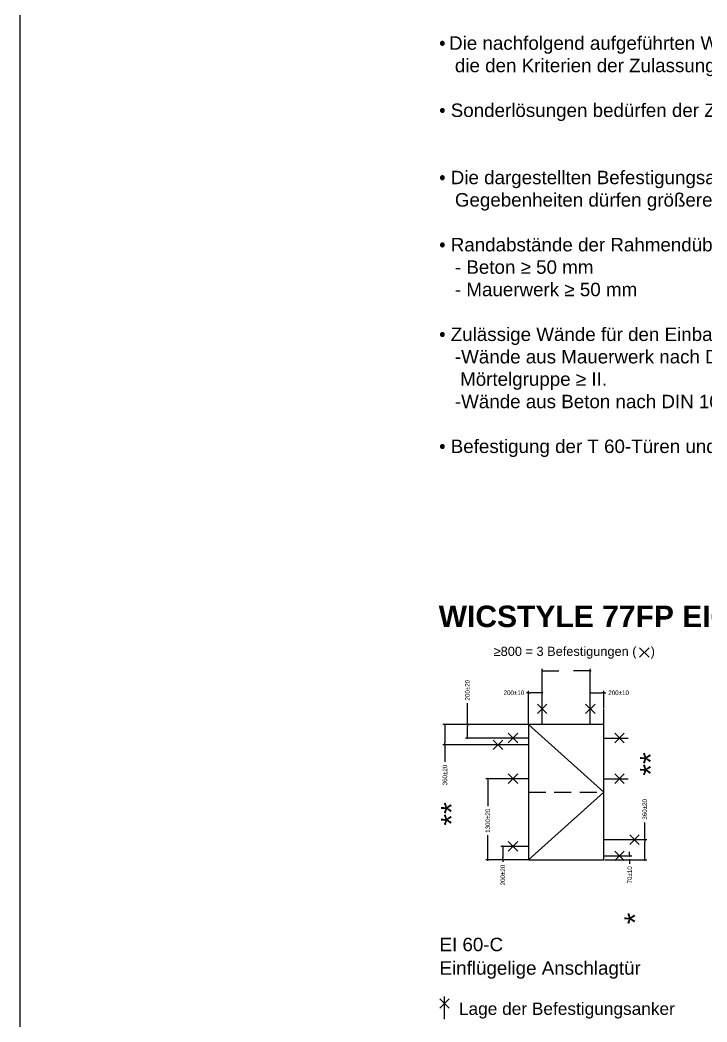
# Model space of a CAD drawing. Header units: millimetres. Extents: x -1821 to 14707, y -2864 to 1473.
# Drawn here: x 0 to 255.7, y -2233.9 to -1861.1 of the extents above; entities that cross this region are included whole.
import ezdxf
from ezdxf.enums import TextEntityAlignment as Align

# ---------------------------------------------------------------- set-up
doc = ezdxf.new("R2010")
doc.units = ezdxf.units.MM
for name, pattern in [('AUSGEZOGEN', [0]), ('CENTER', [50.8, 31.75, -6.35, 6.35, -6.35]), ('VERDECKT', [9.525, 6.35, -3.175])]:
    doc.linetypes.add(name, pattern=pattern)
for name, color, linetype in [('00TXT', 7, 'AUSGEZOGEN'), ('01TXT', 7, 'Continuous'), ('BOUND_EXT', 30, 'Continuous'), ('CENT_18', 3, 'CENTER'), ('CONST25', 2, 'Continuous'), ('CONST35', 7, 'Continuous'), ('LLMASSE', 7, 'AUSGEZOGEN')]:
    doc.layers.add(name, color=color, linetype=linetype)
doc.styles.add('BEMSTIL', font='8SIMPLEX.SHX', dxfattribs={"width": 0.85})
doc.styles.add('SWISS', font='swiss.ttf')
doc.styles.add('SWISSB', font='swissb.ttf')
doc.styles.add('SWISSL', font='swissl.ttf')
doc.dimstyles.new('Dok-1zu2-PUNKT', dxfattribs={"dimscale": 0.5, "dimtxt": 3.4, "dimasz": 1.5, "dimexe": 1.5, "dimexo": 0.6, "dimgap": 1.5, "dimtad": 0, "dimlfac": 2, "dimdsep": 46, "dimtxsty": 'BEMSTIL', "dimblk": 'PUNKT', "dimblk1": 'PUNKT', "dimblk2": 'PUNKT', "dimcen": 0, "dimclrd": 3, "dimclre": 3, "dimclrt": 3, "dimadec": 0, "dimazin": 0, "dimtfac": 0.7, "dimtofl": 0, "dimtmove": 0, "dimatfit": 3, "dimfxl": 1, "dimtolj": 1, "dimarcsym": 0})

# ---------------------------------------------------------------- blocks, each defined once
blk = doc.blocks.new('PUNKT')
at = {"color": 0, "linetype": 'Continuous'}
blk.add_line((-0.5, 0), (-1, 0), dxfattribs=at)
at = {"color": 0, "linetype": 'Continuous', "const_width": 0.5}
blk.add_lwpolyline([(-0.25, 0, 1), (0.25, 0, 1)], format="xyb", close=True, dxfattribs=at)
blk = doc.blocks.new('*D164')
at = {"layer": 'Defpoints', "color": 0, "transparency": 16777216}
for p in [(217.33, -2111.44), (212.29, -2117.44), (217.33, -2117.44)]:
    blk.add_point(p, dxfattribs=at)
at = {"layer": 'LLMASSE', "color": 3, "lineweight": -2, "transparency": 16777216}
for p, q in [((212.29, -2117.14), (212.29, -2110.69)), ((213.04, -2111.44), (216.58, -2111.44)), ((217.33, -2117.14), (217.33, -2110.69)), ((217.33, -2111.44), (218.08, -2111.44))]:
    blk.add_line(p, q, dxfattribs=at)
at = {"layer": 'LLMASSE', "color": 3, "lineweight": -2, "transparency": 16777216, "xscale": 0.75, "yscale": 0.75, "zscale": 0.75, "rotation": 180}
blk.add_blockref('PUNKT', (212.29, -2111.44), dxfattribs=at)
at = {"layer": 'LLMASSE', "color": 3, "lineweight": -2, "transparency": 16777216, "xscale": 0.75, "yscale": 0.75, "zscale": 0.75}
blk.add_blockref('PUNKT', (217.33, -2111.44), dxfattribs=at)
at = {"layer": 'LLMASSE', "color": 3, "transparency": 16777216, "insert": (222.82, -2111.44), "char_height": 1.7, "attachment_point": 5, "style": 'BEMSTIL'}
blk.add_mtext('\\A1;200±10', dxfattribs=at)
blk = doc.blocks.new('*D165')
at = {"layer": 'CONST25', "color": 3, "lineweight": -2, "transparency": 16777216}
for p, q in [((194.37, -2116.54), (194.37, -2102.49)), ((212.29, -2122.94), (212.29, -2102.49)), ((195.12, -2103.24), (200.62, -2103.24)), ((211.54, -2103.24), (206.04, -2103.24))]:
    blk.add_line(p, q, dxfattribs=at)
at = {"layer": 'Defpoints', "color": 0, "transparency": 16777216}
for p in [(212.29, -2103.24), (194.37, -2116.84), (212.29, -2123.24)]:
    blk.add_point(p, dxfattribs=at)
at = {"layer": 'CONST25', "color": 3, "lineweight": -2, "transparency": 16777216, "xscale": 0.75, "yscale": 0.75, "zscale": 0.75, "rotation": 180}
blk.add_blockref('PUNKT', (194.37, -2103.24), dxfattribs=at)
at = {"layer": 'CONST25', "color": 3, "lineweight": -2, "transparency": 16777216, "xscale": 0.75, "yscale": 0.75, "zscale": 0.75}
blk.add_blockref('PUNKT', (212.29, -2103.24), dxfattribs=at)
at = {"layer": 'CONST25', "color": 3, "transparency": 16777216, "insert": (203.33, -2103.24), "char_height": 1.7, "attachment_point": 5, "style": 'BEMSTIL'}
blk.add_mtext('\\A1;   ', dxfattribs=at)
blk = doc.blocks.new('*D166')
at = {"layer": 'Defpoints', "color": 0, "transparency": 16777216}
for p in [(189.33, -2111.44), (194.37, -2117.44), (189.33, -2123.24)]:
    blk.add_point(p, dxfattribs=at)
at = {"layer": 'LLMASSE', "color": 3, "lineweight": -2, "transparency": 16777216}
for p, q in [((189.33, -2111.44), (188.58, -2111.44)), ((189.33, -2122.94), (189.33, -2110.69)), ((193.62, -2111.44), (190.08, -2111.44)), ((194.37, -2117.14), (194.37, -2110.69))]:
    blk.add_line(p, q, dxfattribs=at)
at = {"layer": 'LLMASSE', "color": 3, "lineweight": -2, "transparency": 16777216, "xscale": 0.75, "yscale": 0.75, "zscale": 0.75, "rotation": 180}
blk.add_blockref('PUNKT', (189.33, -2111.44), dxfattribs=at)
at = {"layer": 'LLMASSE', "color": 3, "lineweight": -2, "transparency": 16777216, "xscale": 0.75, "yscale": 0.75, "zscale": 0.75}
blk.add_blockref('PUNKT', (194.37, -2111.44), dxfattribs=at)
at = {"layer": 'LLMASSE', "color": 3, "transparency": 16777216, "insert": (183.84, -2111.44), "char_height": 1.7, "attachment_point": 5, "style": 'BEMSTIL'}
blk.add_mtext('\\A1;200±10', dxfattribs=at)
blk = doc.blocks.new('*D167')
at = {"layer": 'CONST25', "color": 3, "lineweight": -2, "transparency": 16777216}
for p, q in [((183.23, -2168.6), (178.98, -2168.6)), ((179.73, -2169.35), (179.73, -2172.89)), ((189.03, -2173.64), (178.98, -2173.64)), ((179.73, -2173.64), (179.73, -2174.39))]:
    blk.add_line(p, q, dxfattribs=at)
at = {"layer": 'Defpoints', "color": 0, "transparency": 16777216}
for p in [(183.53, -2168.6), (179.73, -2173.64), (189.33, -2173.64)]:
    blk.add_point(p, dxfattribs=at)
at = {"layer": 'CONST25', "color": 3, "lineweight": -2, "transparency": 16777216, "xscale": 0.75, "yscale": 0.75, "zscale": 0.75}
for p, rotation in [((179.73, -2168.6), 90), ((179.73, -2173.64), 270)]:
    blk.add_blockref('PUNKT', p, dxfattribs=dict(at, rotation=rotation))
at = {"layer": 'CONST25', "color": 3, "transparency": 16777216, "insert": (179.73, -2179.26), "char_height": 1.7, "attachment_point": 5, "rotation": 90, "style": 'BEMSTIL'}
blk.add_mtext('\\A1;200±20', dxfattribs=at)
blk = doc.blocks.new('*D168')
at = {"layer": 'CONST25', "color": 3, "lineweight": -2, "transparency": 16777216}
for p, q in [((183.23, -2143.4), (173.38, -2143.4)), ((174.13, -2144.15), (174.13, -2153.61)), ((174.13, -2172.89), (174.13, -2164.47)), ((189.03, -2173.64), (173.38, -2173.64))]:
    blk.add_line(p, q, dxfattribs=at)
at = {"layer": 'Defpoints', "color": 0, "transparency": 16777216}
for p in [(174.13, -2143.4), (183.53, -2143.4), (189.33, -2173.64)]:
    blk.add_point(p, dxfattribs=at)
at = {"layer": 'CONST25', "color": 3, "lineweight": -2, "transparency": 16777216, "xscale": 0.75, "yscale": 0.75, "zscale": 0.75}
for p, rotation in [((174.13, -2143.4), 90), ((174.13, -2173.64), 270)]:
    blk.add_blockref('PUNKT', p, dxfattribs=dict(at, rotation=rotation))
at = {"layer": 'CONST25', "color": 3, "transparency": 16777216, "insert": (174.13, -2159.04), "char_height": 1.7, "attachment_point": 5, "rotation": 90, "style": 'BEMSTIL'}
blk.add_mtext('\\A1;1300±20', dxfattribs=at)
blk = doc.blocks.new('*D169')
at = {"layer": 'CONST25', "color": 3, "lineweight": -2, "transparency": 16777216}
for p, q in [((166.54, -2123.24), (166.54, -2115.36)), ((189.03, -2123.24), (165.79, -2123.24)), ((166.54, -2127.53), (166.54, -2123.99)), ((183.23, -2128.28), (165.79, -2128.28))]:
    blk.add_line(p, q, dxfattribs=at)
at = {"layer": 'Defpoints', "color": 0, "transparency": 16777216}
for p in [(166.54, -2123.24), (189.33, -2123.24), (183.53, -2128.28)]:
    blk.add_point(p, dxfattribs=at)
at = {"layer": 'CONST25', "color": 3, "lineweight": -2, "transparency": 16777216, "xscale": 0.75, "yscale": 0.75, "zscale": 0.75}
for p, rotation in [((166.54, -2123.24), 90), ((166.54, -2128.28), 270)]:
    blk.add_blockref('PUNKT', p, dxfattribs=dict(at, rotation=rotation))
at = {"layer": 'CONST25', "color": 3, "transparency": 16777216, "insert": (166.54, -2110.48), "char_height": 1.7, "attachment_point": 5, "rotation": 90, "style": 'BEMSTIL'}
blk.add_mtext('\\A1;200±20', dxfattribs=at)
blk = doc.blocks.new('*D174')
at = {"layer": 'CONST25', "color": 3, "lineweight": -2, "transparency": 16777216}
for p, q in [((223.43, -2172.12), (227.68, -2172.12)), ((226.93, -2171.37), (226.93, -2170.62)), ((217.63, -2173.64), (227.68, -2173.64)), ((226.93, -2174.39), (226.93, -2175.14))]:
    blk.add_line(p, q, dxfattribs=at)
at = {"layer": 'Defpoints', "color": 0, "transparency": 16777216}
for p in [(223.13, -2172.12), (217.33, -2173.64), (226.93, -2173.64)]:
    blk.add_point(p, dxfattribs=at)
at = {"layer": 'CONST25', "color": 3, "lineweight": -2, "transparency": 16777216, "xscale": 0.75, "yscale": 0.75, "zscale": 0.75}
for p, rotation in [((226.93, -2172.12), 270), ((226.93, -2173.64), 90)]:
    blk.add_blockref('PUNKT', p, dxfattribs=dict(at, rotation=rotation))
at = {"layer": 'CONST25', "color": 3, "transparency": 16777216, "insert": (226.93, -2179.19), "char_height": 1.7, "attachment_point": 5, "rotation": 90, "style": 'BEMSTIL'}
blk.add_mtext('\\A1;70±10', dxfattribs=at)
blk = doc.blocks.new('*D175')
at = {"layer": 'CONST25', "color": 3, "lineweight": -2, "transparency": 16777216}
for p, q in [((232.53, -2166.08), (232.53, -2159.7)), ((229.03, -2166.08), (233.28, -2166.08)), ((232.53, -2172.89), (232.53, -2166.83)), ((223.23, -2173.64), (233.28, -2173.64))]:
    blk.add_line(p, q, dxfattribs=at)
at = {"layer": 'Defpoints', "color": 0, "transparency": 16777216}
for p in [(228.73, -2166.08), (222.93, -2173.64), (232.53, -2173.64)]:
    blk.add_point(p, dxfattribs=at)
at = {"layer": 'CONST25', "color": 3, "lineweight": -2, "transparency": 16777216, "xscale": 0.75, "yscale": 0.75, "zscale": 0.75}
for p, rotation in [((232.53, -2166.08), 90), ((232.53, -2173.64), 270)]:
    blk.add_blockref('PUNKT', p, dxfattribs=dict(at, rotation=rotation))
at = {"layer": 'CONST25', "color": 3, "transparency": 16777216, "insert": (232.53, -2154.82), "char_height": 1.7, "attachment_point": 5, "rotation": 90, "style": 'BEMSTIL'}
blk.add_mtext('\\A1;360±20', dxfattribs=at)
blk = doc.blocks.new('*D184')
at = {"layer": 'CONST25', "color": 3, "lineweight": -2, "transparency": 16777216}
for p, q in [((183.43, -2123.24), (157.42, -2123.24)), ((158.17, -2123.99), (158.17, -2130.05)), ((177.63, -2130.8), (157.42, -2130.8)), ((158.17, -2130.8), (158.17, -2137.17))]:
    blk.add_line(p, q, dxfattribs=at)
at = {"layer": 'Defpoints', "color": 0, "transparency": 16777216}
for p in [(158.17, -2123.24), (183.73, -2123.24), (177.93, -2130.8)]:
    blk.add_point(p, dxfattribs=at)
at = {"layer": 'CONST25', "color": 3, "lineweight": -2, "transparency": 16777216, "xscale": 0.75, "yscale": 0.75, "zscale": 0.75}
for p, rotation in [((158.17, -2123.24), 90), ((158.17, -2130.8), 270)]:
    blk.add_blockref('PUNKT', p, dxfattribs=dict(at, rotation=rotation))
at = {"layer": 'CONST25', "color": 3, "transparency": 16777216, "insert": (158.17, -2142.05), "char_height": 1.7, "attachment_point": 5, "rotation": 90, "style": 'BEMSTIL'}
blk.add_mtext('\\A1;360±20', dxfattribs=at)

msp = doc.modelspace()

# ---------------------------------------------------------------- linework, layer by layer
at = {"layer": '01TXT', "color": 2}
for points in [[(230.653608, -2094.66827), (234.189142, -2098.203804)], [(234.189142, -2094.66827), (230.653608, -2098.203804)]]:
    msp.add_lwpolyline(points, dxfattribs=at)
at = {"layer": 'BOUND_EXT'}
msp.add_lwpolyline([(0, -580.702408), (2707.197, -580.702408), (2707.197, -2863.70482), (0, -2863.70482)], close=True, dxfattribs=at)
msp.add_lwpolyline([(0, -580.702408), (2707.197, -580.702408), (2707.197, -2863.70482), (0, -2863.70482)], close=True, dxfattribs=at)
at = {"layer": 'CENT_18'}
for points in [[(194.367573, -2123.236037), (194.367573, -2117.436037)], [(212.287573, -2123.236037), (212.287573, -2117.436037)], [(217.327573, -2123.236037), (217.327573, -2117.436037)], [(189.327573, -2128.276037), (183.527573, -2128.276037)], [(217.327573, -2128.276037), (226.351844, -2128.276037)], [(189.327573, -2130.796037), (177.927573, -2130.796037)], [(189.327573, -2143.396037), (183.527573, -2143.396037)], [(217.327573, -2143.396037), (226.351844, -2143.396037)], [(189.327573, -2168.596037), (183.527573, -2168.596037)], [(217.327573, -2166.076037), (228.727573, -2166.076037)], [(217.327573, -2172.124037), (223.127573, -2172.124037)], [(158.016759, -2232.836037), (158.016759, -2224.436037)]]:
    msp.add_lwpolyline(points, dxfattribs=at)
at = {"layer": 'CONST25'}
for points in [[(192.599807, -2115.66827), (196.13534, -2119.203804)], [(196.13534, -2115.66827), (192.599807, -2119.203804)], [(214.05534, -2115.66827), (210.519807, -2119.203804)], [(210.519807, -2115.66827), (214.05534, -2119.203804)], [(181.759807, -2126.50827), (185.29534, -2130.043804)], [(185.29534, -2126.50827), (181.759807, -2130.043804)], [(224.89534, -2126.50827), (221.359807, -2130.043804)], [(221.359807, -2126.50827), (224.89534, -2130.043804)], [(176.159807, -2132.563804), (179.69534, -2129.02827)], [(179.69534, -2132.563804), (176.159807, -2129.02827)], [(181.759807, -2141.62827), (185.29534, -2145.163804)], [(185.29534, -2141.62827), (181.759807, -2145.163804)], [(224.89534, -2141.62827), (221.359807, -2145.163804)], [(221.359807, -2141.62827), (224.89534, -2145.163804)], [(226.959807, -2164.30827), (230.49534, -2167.843804)], [(230.49534, -2164.30827), (226.959807, -2167.843804)], [(181.759807, -2166.82827), (185.29534, -2170.363804)], [(185.29534, -2166.82827), (181.759807, -2170.363804)], [(221.359807, -2170.35627), (224.89534, -2173.891804)], [(224.89534, -2170.35627), (221.359807, -2173.891804)], [(159.784526, -2225.26827), (156.248992, -2228.803804)], [(156.248992, -2225.26827), (159.784526, -2228.803804)]]:
    msp.add_lwpolyline(points, dxfattribs=at)
at = {"layer": 'CONST25', "linetype": 'VERDECKT'}
msp.add_lwpolyline([(189.327573, -2148.436037), (217.327573, -2148.436037)], dxfattribs=at)
at = {"layer": 'CONST35'}
msp.add_lwpolyline([(189.327573, -2123.236037), (217.327573, -2148.436037), (189.327573, -2173.636037)], dxfattribs=at)
msp.add_lwpolyline([(189.327573, -2173.636037), (217.327573, -2173.636037), (217.327573, -2123.236037), (189.327573, -2123.236037)], close=True, dxfattribs=at)

# ---------------------------------------------------------------- texts
at = {"layer": '00TXT', "color": 40, "style": 'SWISS'}
for s, p in [('**', (238.780268, -2133.586858)), ('**', (164.644747, -2152.162337)), ('*', (232.952065, -2193.239355))]:
    msp.add_text(s, height=8, rotation=90, dxfattribs=at).set_placement(p, align=Align.RIGHT)
at = {"layer": '01TXT', "color": 7, "style": 'SWISSB'}
msp.add_text('WICSTYLE 77FP EI60 / EI 60-C', height=8, dxfattribs=at).set_placement((155.848992, -2087.000377))
at = {"layer": '01TXT', "color": 1, "style": 'SWISSL'}
msp.add_text('≥800 = 3 Befestigungen (    )', height=3.4, dxfattribs=at).set_placement((206.327573, -2096.436037), align=Align.MIDDLE)
at = {"layer": '01TXT', "color": 40, "style": 'SWISS'}
for s, p in [('EI 60-C', (156.147867, -2207.586037)), ('Einflügelige Anschlagtür', (156.147867, -2216.336037))]:
    msp.add_text(s, height=5, dxfattribs=at).set_placement(p)
at = {"layer": '01TXT', "color": 10, "style": 'SWISSL'}
msp.add_text('Lage der Befestigungsanker', height=4.6, dxfattribs=at).set_placement((163.376759, -2231.286037))
at = {"layer": '01TXT', "insert": (156.054237, -1867.188877), "char_height": 5, "width": 374.54954377, "attachment_point": 1, "style": 'SWISSL'}
msp.add_mtext('{\\fSymbol|b0|i0|c2|p18;\\C1;·\\fMS Shell Dlg|b0|i0|c0|p0;\\H0.70828x;\\C256; \\fSwis721 Lt BT|b0|i0|c0|p34;\\H1.4119x;\\C1;Die nachfolgend aufgeführten Wandanschlussvarianten sind eine Auswahl von Anwendungsbeispielen,^J   die den Kriterien der Zulassung und den Zeichnungen für die Überwachung entsprechen.^J^J\\fSymbol|b0|i0|c2|p18;·\\fSwis721 Lt BT|b0|i0|c0|p34; Sonderlösungen bedürfen der Zustimmung im Einzelfall durch die zuständige Oberste Bauaufsichtsbehörde.^J^J^J\\fSymbol|b0|i0|c2|p18;·\\fSwis721 Lt BT|b0|i0|c0|p34; Die dargestellten Befestigungsabstände sind Mindestgrößen; entsprechend den baulichen^J   Gegebenheiten dürfen größere Abmessungen verwendet werden.^J^J\\fSymbol|b0|i0|c2|p18;·\\fSwis721 Lt BT|b0|i0|c0|p34; Randabstände der Rahmendübel zum Baukörper:^J   - Beton ≥ 50 mm^J   - Mauerwerk ≥ 50 mm^J^J\\fSymbol|b0|i0|c2|p18;·\\fSwis721 Lt BT|b0|i0|c0|p34; Zulässige Wände für den Einbau der Feuerschutzabschlüsse:^J   -Wände aus Mauerwerk nach DIN 1053 Teil 1, Dicke ≥ 175 mm, Steindruckfestigkeitsklasse mind. 12, ^J    Mörtelgruppe ≥ II.^J   -Wände aus Beton nach DIN 1045, Dicke ≥ 100 mm (Festigkeitsklasse mind. C12/15).^J^J\\fSymbol|b0|i0|c2|p18;·\\fSwis721 Lt BT|b0|i0|c0|p34; Befestigung der T 60-Türen und F 60-Verglasungen}', dxfattribs=at)

# ---------------------------------------------------------------- dimensions: what is measured, and where the dimension line sits
at = {"layer": 'CONST25'}
dim = msp.add_linear_dim(base=(212.287573, -2103.236037), p1=(194.367573, -2116.836037), p2=(212.287573, -2123.236037), text='   ', dimstyle='Dok-1zu2-PUNKT', dxfattribs=at)
dim.commit()
dim.dimension.update_dxf_attribs({"geometry": '*D165', "text_midpoint": (203.327573, -2103.236037)})
for base, p1, p2, angle, text, picture, middle in [((166.540383, -2123.236037), (183.527573, -2128.276037), (189.327573, -2123.236037), 90, '200±20', '*D169', (166.540383, -2110.478894)), ((158.166109, -2123.236037), (177.927573, -2130.796037), (183.727573, -2123.236037), 270, '360±20', '*D184', (158.166109, -2142.053179)), ((174.127573, -2143.396037), (189.327573, -2173.636037), (183.527573, -2143.396037), 90, '1300±20', '*D168', (174.127573, -2159.036037)), ((232.527573, -2173.636037), (228.727573, -2166.076037), (222.927573, -2173.636037), 90, '360±20', '*D175', (232.527573, -2154.818894))]:
    dim = msp.add_linear_dim(base=base, p1=p1, p2=p2, angle=angle, text=text, dimstyle='Dok-1zu2-PUNKT', dxfattribs=at)
    dim.commit()
    dim.dimension.update_dxf_attribs({"geometry": picture, "text_midpoint": middle, "dimtype": 160})
for base, p1, p2, text, picture, middle in [((179.727573, -2173.636037), (183.527573, -2168.596037), (189.327573, -2173.636037), '200±20', '*D167', (179.727573, -2179.264608)), ((226.927573, -2173.636037), (223.127573, -2172.124037), (217.327573, -2173.636037), '70±10', '*D174', (226.927573, -2179.188894))]:
    dim = msp.add_linear_dim(base=base, p1=p1, p2=p2, angle=90, text=text, dimstyle='Dok-1zu2-PUNKT', dxfattribs=at)
    dim.commit()
    dim.dimension.update_dxf_attribs({"geometry": picture, "text_midpoint": middle})
at = {"layer": 'LLMASSE'}
for base, p1, p2, picture, middle in [((189.327573, -2111.436037), (194.367573, -2117.436037), (189.327573, -2123.236037), '*D166', (183.836621, -2111.436037)), ((217.327573, -2111.436037), (212.287573, -2117.436037), (217.327573, -2117.436037), '*D164', (222.818526, -2111.436037))]:
    dim = msp.add_linear_dim(base=base, p1=p1, p2=p2, text='200±10', dimstyle='Dok-1zu2-PUNKT', dxfattribs=at)
    dim.commit()
    dim.dimension.update_dxf_attribs({"geometry": picture, "text_midpoint": middle})

doc.saveas('drawing.dxf')
